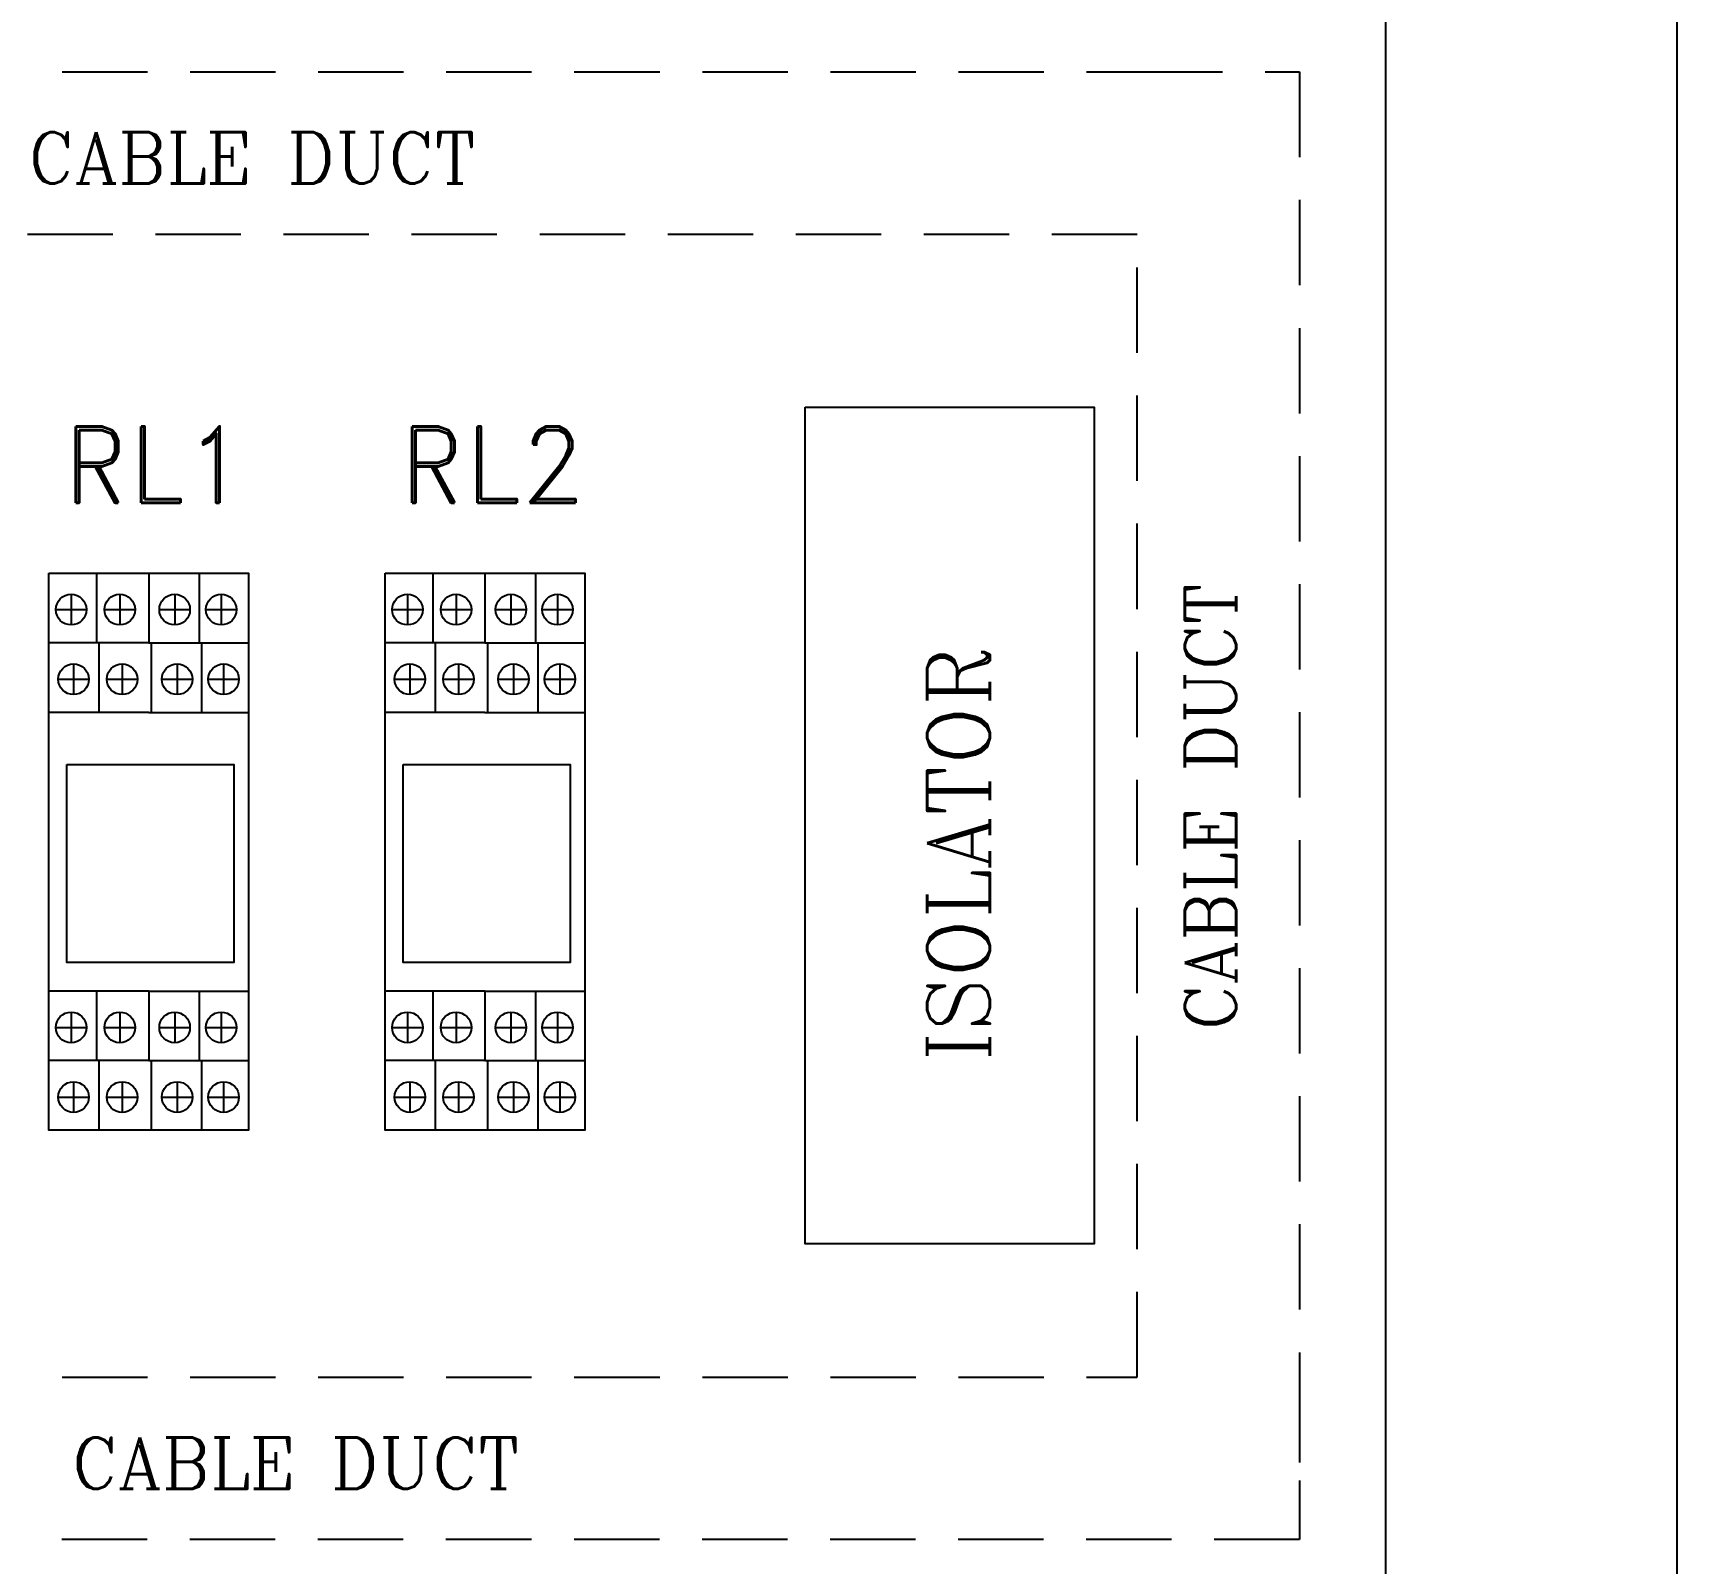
# Model space of a CAD drawing. Header units: inches. Extents: x 784 to 2184505, y 7 to 371504.
# Drawn here: x 1334896 to 1373422, y 289827 to 325680 of the extents above; entities that cross this region are included whole.
import ezdxf

# ---------------------------------------------------------------- set-up
doc = ezdxf.new("R2010")
doc.units = ezdxf.units.IN
doc.header["$MEASUREMENT"] = 0
doc.linetypes.add('DASHED', pattern=[0.3, 0.2, -0.1])
doc.layers.add('DRAWING', color=7, linetype='Continuous')
doc.styles.add('ROMANC', font='romanc.shx', dxfattribs={"height": 5})
doc.styles.add('ROMAND', font='romand', dxfattribs={"height": 3})

# ---------------------------------------------------------------- blocks, each defined once
blk = doc.blocks.new('A$C5BFA26A9')
at = {"layer": 'DRAWING', "color": 7, "ltscale": 50}
for p, q in [((9.97, 117.06), (9.97, 102.43)), ((20.96, 117.06), (20.96, 102.43)), ((31.56, 117.06), (31.56, 102.43)), ((4.66, 112.63), (4.66, 106.19)), ((14.87, 112.63), (14.87, 106.19)), ((26.42, 112.63), (26.42, 106.19)), ((36.2, 112.63), (36.2, 106.19)), ((1.44, 109.41), (7.88, 109.41)), ((11.64, 109.41), (18.09, 109.41)), ((23.2, 109.41), (29.64, 109.41)), ((32.98, 109.41), (39.42, 109.41)), ((20.96, 102.43), (0, 102.43)), ((10.48, 102.43), (10.48, 87.8)), ((20.96, 102.43), (41.93, 102.43)), ((21.47, 102.43), (21.47, 87.8)), ((32.07, 102.43), (32.07, 87.8)), ((5.17, 98), (5.17, 91.56)), ((15.37, 98), (15.37, 91.56)), ((26.93, 98), (26.93, 91.56)), ((36.71, 98), (36.71, 91.56)), ((1.95, 94.78), (8.39, 94.78)), ((12.15, 94.78), (18.6, 94.78)), ((23.71, 94.78), (30.15, 94.78)), ((33.49, 94.78), (39.93, 94.78)), ((20.96, 87.8), (0, 87.8)), ((20.96, 87.8), (41.93, 87.8)), ((20.96, 29.26), (0, 29.26)), ((9.97, 29.26), (9.97, 14.63)), ((20.96, 29.26), (20.96, 14.63)), ((20.96, 29.26), (41.93, 29.26)), ((31.56, 29.26), (31.56, 14.63)), ((4.66, 24.83), (4.66, 18.39)), ((14.87, 24.83), (14.87, 18.39)), ((26.42, 24.83), (26.42, 18.39)), ((36.2, 24.83), (36.2, 18.39)), ((1.44, 21.61), (7.88, 21.61)), ((11.64, 21.61), (18.09, 21.61)), ((23.2, 21.61), (29.64, 21.61)), ((32.98, 21.61), (39.42, 21.61)), ((20.96, 14.63), (0, 14.63)), ((10.48, 14.63), (10.48, 0)), ((20.96, 14.63), (41.93, 14.63)), ((21.47, 14.63), (21.47, 0)), ((32.07, 14.63), (32.07, 0)), ((1.95, 6.98), (8.39, 6.98)), ((5.17, 10.2), (5.17, 3.75)), ((12.15, 6.98), (18.6, 6.98)), ((15.37, 10.2), (15.37, 3.75)), ((23.71, 6.98), (30.15, 6.98)), ((26.93, 10.2), (26.93, 3.75)), ((33.49, 6.98), (39.93, 6.98)), ((36.71, 10.2), (36.71, 3.75))]:
    blk.add_line(p, q, dxfattribs=at)
for points in [[(0, 117.06), (41.93, 117.06), (41.93, 0), (0, 0)], [(3.77, 76.9), (38.88, 76.9), (38.88, 35.23), (3.77, 35.23)]]:
    blk.add_lwpolyline(points, close=True, dxfattribs=at)
for centre in [(4.66, 109.41), (14.87, 109.41), (26.42, 109.41), (36.2, 109.41), (5.17, 94.78), (15.37, 94.78), (26.93, 94.78), (36.71, 94.78), (4.66, 21.61), (14.87, 21.61), (26.42, 21.61), (36.2, 21.61), (5.17, 6.98), (15.37, 6.98), (26.93, 6.98), (36.71, 6.98)]:
    blk.add_circle(centre, 3.22, dxfattribs=at)

msp = doc.modelspace()

# ---------------------------------------------------------------- linework, layer by layer
for points, elevation in [([(1308901.67757, 270720.79114), (1373421.67757, 270720.79114), (1373421.67757, 362202.21842), (1308901.67757, 362202.21842)], 48531.66288), ([(1352989.80264, 316911.40594), (1359766.35889, 316911.40594), (1359766.35889, 297309.14366), (1352989.80264, 297309.14366)], 35852.76595)]:
    msp.add_lwpolyline(points, close=True, dxfattribs=dict(elevation=elevation))
at = {"color": 3, "elevation": 36398.74716}
msp.add_lwpolyline([(1315621.06548, 277899.4224), (1366593.00009, 277899.4224), (1366593.00009, 357049.35593), (1315621.06548, 357049.35593)], close=True, dxfattribs=at)
at = {"linetype": 'DASHED', "ltscale": 10000, "elevation": 35852.76595}
for points in [[(1360770.20406, 320960.29513), (1317581.98129, 320960.29513), (1317581.98129, 324765.40685), (1360770.20406, 324765.40685)], [(1360770.20406, 324765.40685), (1364575.31578, 324765.40685), (1364575.31578, 290376.50493), (1364575.31578, 290376.50493)], [(1360770.20406, 294181.61665), (1360770.20406, 320960.29513)], [(1364575.31578, 294181.61665), (1364575.31578, 290376.50493), (1317581.98129, 290376.50493), (1317581.98129, 294181.61665), (1360770.20406, 294181.61665)]]:
    msp.add_lwpolyline(points, dxfattribs=at)

# ---------------------------------------------------------------- block references
at = {"color": 7, "linetype": 'ByBlock', "ltscale": 75, "xscale": 111.4925968712632, "yscale": 111.4925968712632, "zscale": 111.4925968712632}
for p in [(1335272.18155, 299968.55136, 11586.93451), (1343152.18155, 299968.55136, 11586.93451)]:
    msp.add_blockref('A$C5BFA26A9', p, dxfattribs=at)

# ---------------------------------------------------------------- texts
at = {"linetype": 'Continuous', "style": 'ROMANC'}
for p in [(1334783.44953, 322152.34561, 35852.76595), (1335805.33012, 291568.55541, 35852.76595)]:
    msp.add_text('CABLE DUCT', height=1200, dxfattribs=at).set_placement(p)
at = {"style": 'ROMAND'}
for s, p in [('RL1', (1335595.49617, 314671.82525, 3533926675928.91016)), ('RL2', (1343475.49617, 314671.82525, 3533926675928.91016))]:
    msp.add_text(s, height=1786.142187, dxfattribs=at).set_placement(p)
at = {"linetype": 'Continuous', "style": 'ROMANC'}
for s, height, p in [('CABLE DUCT', 1200, (1363087.80565, 302298.6656, 47985.68167)), ('ISOLATOR', 1471.470631, (1357321.74618, 301585.38586, 35852.76595))]:
    msp.add_text(s, height=height, rotation=90, dxfattribs=at).set_placement(p)

doc.saveas('drawing.dxf')
